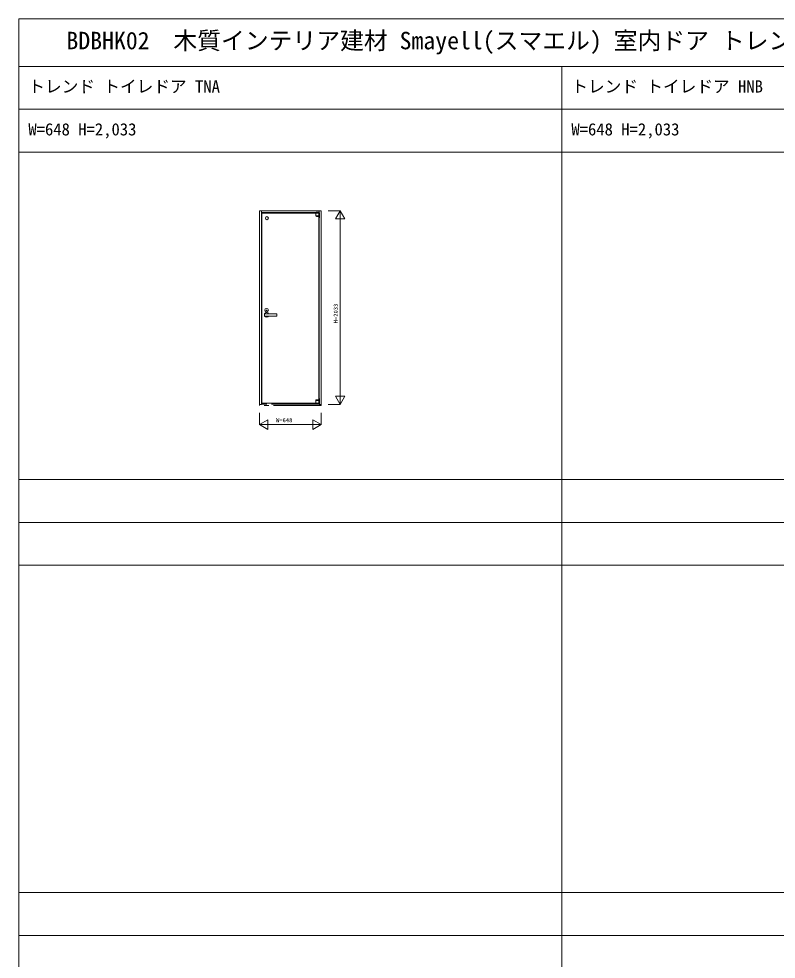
# Model space of a CAD drawing. Units: millimetres, scale not verified. Extents: x -14341 to 14341, y -10000 to 10000.
# Drawn here: x -14340 to -6390, y 130 to 10000 of the extents above; entities that cross this region are included whole.
import ezdxf
from ezdxf.enums import TextEntityAlignment as Align

# ---------------------------------------------------------------- set-up
doc = ezdxf.new("R2010")
doc.units = ezdxf.units.MM
doc.header["$LTSCALE"] = 50
doc.linetypes.add('USER2', pattern=[15, 10, -1, 1, -1, 1, -1])
doc.layers.add('0-0_0', color=7, linetype='Continuous')
for name, color, linetype, lineweight in [('0-1_YKK_F1', 7, 'Continuous', 18), ('0-2_YKK_A1', 4, 'Continuous', 18), ('0-3_YKK_N1', 2, 'Continuous', 18)]:
    doc.layers.add(name, color=color, linetype=linetype, lineweight=lineweight)
doc.styles.add('ＭＳ ゴシック', font='')
doc.styles.get('ＭＳ ゴシック').set_extended_font_data('MS Gothic')

msp = doc.modelspace()

# ---------------------------------------------------------------- linework, layer by layer
at = {"layer": '0-1_YKK_F1'}
for p, q in [((-14340.01, 10000), (14341.01, 10000)), ((-14340.01, -10000), (-14340.01, 10000)), ((-14340.01, 9500), (14159.99, 9500)), ((-8640.01, -10000), (-8640.01, 9500)), ((-14340.01, 9050), (14159.99, 9050)), ((-14340.01, 8600), (14159.99, 8600)), ((-14340.01, 5165), (14159.99, 5165)), ((-14340.01, 4715), (14159.99, 4715)), ((-14340.01, 4265), (14159.99, 4265)), ((-14340.01, 830), (14159.99, 830)), ((-14340.01, 380), (14159.99, 380))]:
    msp.add_line(p, q, dxfattribs=at)
at = {"layer": '0-2_YKK_A1'}
for p, q in [((-11221, 7957.9), (-11221, 7958.8)), ((-11220.1, 7958.8), (-11221, 7958.8)), ((-11221, 7958.8), (-11221, 7933.3)), ((-11221, 7933.3), (-11190, 7933.3)), ((-11221, 7932.3), (-11221, 7931.3)), ((-11221, 7932.3), (-11220.1, 7932.3)), ((-11213.27, 7925), (-11220.6, 7930.5)), ((-11220.4, 7932.3), (-11220.4, 7933.3)), ((-11192.83, 7932.3), (-11220.1, 7932.3)), ((-11219.21, 7960.5), (-11219.21, 7958.8)), ((-11216.91, 7966), (-11216.91, 7969)), ((-11216.91, 7969), (-11190.91, 7969)), ((-11216.91, 7966), (-11190.91, 7966)), ((-11216.91, 7964.22), (-11216.91, 7966)), ((-11216.91, 7965), (-11207.41, 7965)), ((-11207.41, 7966), (-11207.41, 7958.8)), ((-11200.41, 7962), (-11207.41, 7962)), ((-11200.41, 7958.8), (-11200.41, 7966)), ((-11200.41, 7965), (-11190.91, 7965)), ((-11190.91, 7962), (-11200.41, 7962)), ((-11190.61, 7959.1), (-11200.41, 7959.1)), ((-11194.69, 7924.8), (-11191, 7924.8)), ((-11190.35, 7958.8), (-11192.83, 7958.8)), ((-11190.35, 7932.3), (-11192.83, 7932.3)), ((-11192.21, 7924.8), (-11192, 7924.8)), ((-11191.01, 5996.07), (-11191.01, 7924.88)), ((-11190.91, 7966), (-11190.91, 7969)), ((-11190.91, 7966), (-11190.91, 7964.22)), ((-11188.01, 7965), (-11190.91, 7965)), ((-11190.91, 7964.22), (-11190.91, 7962)), ((-11190.91, 7962), (-11188.01, 7962)), ((-11190.61, 7958.8), (-11190.61, 7959.1)), ((-11190.6, 7932.3), (-11190.6, 7933.3)), ((-11190.6, 7932.3), (-11190.6, 7933.3)), ((-11190.35, 7932.3), (-11190, 7932.3)), ((-11190, 7933.3), (-11190, 7958.8)), ((-11190, 7925.8), (-11190, 7932.3)), ((-11186.01, 7964.58), (-11186.01, 7965.5)), ((-11186.01, 7954), (-11186.01, 7960)), ((-11186.01, 7960), (-11183.01, 7960)), ((-11186.01, 6014), (-11186.01, 7960)), ((-11186.01, 7946), (-11186.01, 7952)), ((-11186.01, 7946), (-11186.01, 7916)), ((-11183.01, 7965), (-11183.01, 7961)), ((-11183.01, 7961), (-11183.01, 7960)), ((-11183.01, 7954), (-11183.01, 7960)), ((-11183.01, 7952), (-11183.01, 7946)), ((-11183.01, 7916), (-11183.01, 7946)), ((-11183.01, 7916), (-11183.01, 7910)), ((-11740.01, 6933.98), (-11740.01, 6943.02)), ((-11738.01, 6943.02), (-11740.01, 6943.02)), ((-11740.01, 6933.98), (-11738.01, 6933.98)), ((-11738.01, 6933.98), (-11738.01, 6943.02)), ((-11760.01, 6897.75), (-11760.01, 6903.5)), ((-11760.01, 6887.25), (-11760.01, 6897.75)), ((-11760.01, 6881.5), (-11760.01, 6887.25)), ((-11631.01, 6904.5), (-11759.01, 6904.5)), ((-11759.01, 6880.5), (-11631.01, 6880.5)), ((-11630.01, 6903.5), (-11630.01, 6897.75)), ((-11250.61, 5965.9), (-11250.61, 5966.5)), ((-11244.61, 5965.9), (-11250.61, 5965.9)), ((-11219.21, 5965.9), (-11244.61, 5965.9)), ((-11221.01, 6001.2), (-11221.01, 5993.7)), ((-11190.91, 5993.7), (-11221.01, 5993.7)), ((-11190.91, 5992.7), (-11221.01, 5992.7)), ((-11218.18, 5966.2), (-11220.66, 5966.2)), ((-11220.41, 5993.7), (-11220.41, 5992.7)), ((-11216.32, 6002.2), (-11220.01, 6002.2)), ((-11212.41, 5966.2), (-11218.18, 5966.2)), ((-11211.73, 6002.2), (-11216.32, 6002.2)), ((-11215.41, 5962), (-11215.41, 5959)), ((-11215.41, 5959), (-11183.01, 5959)), ((-11207.01, 6002.2), (-11211.73, 6002.2)), ((-11207.91, 5962.3), (-11207.91, 5962)), ((-11198.38, 6002.2), (-11207.01, 6002.2)), ((-11200.91, 5962), (-11200.91, 5962.3)), ((-11198.87, 6002.2), (-11198.98, 6002.2)), ((-11198.01, 5962.3), (-11198.01, 5964.3)), ((-11190.35, 5995.5), (-11197.73, 6001.95)), ((-11197.34, 5966.2), (-11190.91, 5966.2)), ((-11195.21, 5964.3), (-11195.21, 5966.2)), ((-11191.81, 5965.9), (-11195.21, 5965.9)), ((-11191.81, 5965.9), (-11191.61, 5965.9)), ((-11190.01, 5993.7), (-11190.91, 5993.7)), ((-11190.91, 5966.2), (-11190.01, 5966.2)), ((-11190.61, 5992.7), (-11190.61, 5993.7)), ((-11190.61, 5993.7), (-11190.61, 5992.7)), ((-11190.41, 5962), (-11188.01, 5962)), ((-11190.01, 5993.7), (-11190.01, 5994.75)), ((-11190.01, 5959), (-11187.61, 5959)), ((-11186.01, 6014), (-11186.01, 5964)), ((-11186.01, 6014), (-11183.01, 6014)), ((-11186.01, 5952.5), (-11186.01, 5956.4)), ((-11183.01, 6014), (-11183.01, 5952.5)), ((-11183.01, 5972), (-11183.01, 5970)), ((-11183.01, 5970), (-11183.01, 5964))]:
    msp.add_line(p, q, dxfattribs=at)
at = {"layer": '0-2_YKK_A1', "linetype": 'USER2'}
for p, q in [((-11814.01, 5940.5), (-11814.01, 5952.5)), ((-11794.01, 5952.5), (-11814.01, 5952.5)), ((-11166.01, 5940.5), (-11814.01, 5940.5)), ((-11186.01, 5956), (-11794.01, 5956)), ((-11794.01, 5956), (-11794.01, 5952.5)), ((-11186.01, 5956), (-11186.01, 5952.5)), ((-11186.01, 5952.5), (-11166.01, 5952.5)), ((-11166.01, 5940.5), (-11166.01, 5952.5))]:
    msp.add_line(p, q, dxfattribs=at)
at = {"layer": '0-2_YKK_A1'}
msp.add_lwpolyline([(-11814.01, 5952.5), (-11794.01, 5952.5), (-11794.01, 7985.5), (-11814.01, 7985.5)], close=True, dxfattribs=at)
for points in [[(-11190.91, 7965.5), (-11186.01, 7965.5), (-11186.01, 7985.5), (-11794.01, 7985.5), (-11794.01, 7965.5), (-11216.91, 7965.5)], [(-11219.21, 7960.5), (-11789.01, 7960.5), (-11789.01, 5966.5), (-11221.01, 5966.5)], [(-11192.83, 7958.8), (-11213.67, 7958.8), (-11220.1, 7958.8)], [(-11207.41, 7959.1), (-11219.21, 7959.1), (-11219.21, 7958.8)], [(-11207.41, 7962), (-11216.91, 7962), (-11216.91, 7964.22)], [(-11212.67, 7924.8), (-11204, 7924.8), (-11199.28, 7924.8), (-11194.69, 7924.8)], [(-11203.11, 7958.8), (-11200.23, 7958.8), (-11197.87, 7958.8)], [(-11190, 7957.9), (-11190, 7958.8), (-11190.35, 7958.8)], [(-11186.01, 7985.5), (-11166.01, 7985.5), (-11166.01, 5952.5), (-11186.01, 5952.5)], [(-11183.01, 7965), (-11186.01, 7965), (-11186.01, 7964.58)], [(-11183.01, 7954), (-11183.01, 7952), (-11186.01, 7952), (-11186.01, 7954)], [(-11183.01, 7910), (-11186.01, 7910), (-11186.01, 7916)], [(-11183.01, 7965), (-11183.01, 7945.4), (-11183.01, 7910)], [(-11630.01, 6897.75), (-11630.01, 6887.25), (-11630.01, 6881.5)], [(-11221.01, 5992.7), (-11221.01, 5966.2), (-11220.66, 5966.2)], [(-11212.81, 5965.9), (-11219.21, 5965.9), (-11219.21, 5966.2)], [(-11215.41, 5962), (-11193.41, 5962), (-11190.41, 5962)], [(-11215.41, 5959), (-11215.41, 5956.4), (-11183.01, 5956.4)], [(-11212.81, 5966.2), (-11212.81, 5964.3), (-11195.21, 5964.3)], [(-11197.34, 5966.2), (-11207.01, 5966.2), (-11212.41, 5966.2)], [(-11210.01, 5964.3), (-11210.01, 5962.3), (-11198.01, 5962.3)], [(-11190.61, 5966.2), (-11190.61, 5965.9), (-11191.61, 5965.9)], [(-11190.01, 5966.2), (-11190.01, 5992.7), (-11190.91, 5992.7)]]:
    msp.add_lwpolyline(points, dxfattribs=at)
for centre, radius in [((-11736.01, 7907.5), 16), ((-11739.01, 6941.5), 19), ((-11739.01, 6938.5), 5.05)]:
    msp.add_circle(centre, radius, dxfattribs=at)
for centre, radius, start, end in [((-11220, 7931.3), 1, 180, 233.1301), ((-11212.67, 7925.8), 1, 233.1301, 270), ((-11191, 7925.8), 1, 270, 0), ((-11188.01, 7960), 5, 0, 90), ((-11188.01, 7960), 2, 0, 90), ((-11739.01, 6892.5), 23.5, 30.70636, 149.36289), ((-11739.01, 6892.5), 23.5, 153.33134, 206.66866), ((-11759.01, 6903.5), 1, 90, 180), ((-11759.01, 6881.5), 1, 180, 270), ((-11739.01, 6892.5), 23.5, 210.63711, 329.29364), ((-11631.01, 6903.5), 1, 0, 90), ((-11631.01, 6881.5), 1, 270, 0), ((-11220.01, 6001.2), 1, 90, 180), ((-11198.38, 6001.2), 1, 48.81407, 90), ((-11191.01, 5994.75), 1, 0, 48.81407), ((-11188.01, 5964), 2, 270, 0), ((-11188.01, 5964), 5, 270, 0)]:
    msp.add_arc(centre, radius, start, end, dxfattribs=at)
at = {"layer": '0-3_YKK_N1'}
for p, q in [((-11091.01, 7985.5), (-10966.01, 7985.5)), ((-11016.01, 7898.9), (-10966.01, 7985.5)), ((-11016.01, 7898.9), (-10916.01, 7898.9)), ((-10966.01, 5952.5), (-10966.01, 7985.5)), ((-10966.01, 7985.5), (-10916.01, 7898.9)), ((-11016.01, 6039.1), (-10966.01, 5952.5)), ((-11016.01, 6039.1), (-10916.01, 6039.1)), ((-10966.01, 5952.5), (-10916.01, 6039.1)), ((-11091.01, 5952.5), (-10966.01, 5952.5)), ((-11814.01, 5865.5), (-11814.01, 5740.5)), ((-11166.01, 5865.5), (-11166.01, 5740.5)), ((-11814.01, 5740.5), (-11166.01, 5740.5)), ((-11814.01, 5740.5), (-11727.41, 5690.5)), ((-11252.61, 5790.5), (-11252.61, 5690.5)), ((-11252.61, 5790.5), (-11166.01, 5740.5)), ((-11252.61, 5690.5), (-11166.01, 5740.5))]:
    msp.add_line(p, q, dxfattribs=at)
msp.add_lwpolyline([(-11814.01, 5740.5), (-11727.41, 5790.5), (-11727.41, 5690.5)], dxfattribs=at)

# ---------------------------------------------------------------- texts
at = {"layer": '0-0_0', "style": 'ＭＳ ゴシック'}
for s, height, p in [('BDBHK02  木質インテリア建材 Smayell(スマエル) 室内ドア トレンド トイレドア 呼称幅(W)064 意匠図', 183.3, (-13840.01, 9625)), ('トレンド トイレドア TNA', 128.3, (-14240.01, 9187.5)), ('トレンド トイレドア HNB', 128.3, (-8540.01, 9187.5)), ('W=648 H=2,033', 128.3, (-14240.01, 8737.5)), ('W=648 H=2,033', 128.3, (-8540.01, 8737.5))]:
    msp.add_text(s, height=height, dxfattribs=at).set_placement(p, align=Align.BOTTOM_LEFT)
at = {"layer": '0-3_YKK_N1', "color": 7, "style": 'ＭＳ ゴシック'}
msp.add_text('H=2033', height=43.99, rotation=90, dxfattribs=at).set_placement((-10978.01, 6804), align=Align.BOTTOM_LEFT)
msp.add_text('W=648', height=43.99, dxfattribs=at).set_placement((-11640.01, 5752.5), align=Align.BOTTOM_LEFT)

doc.saveas('drawing.dxf')
